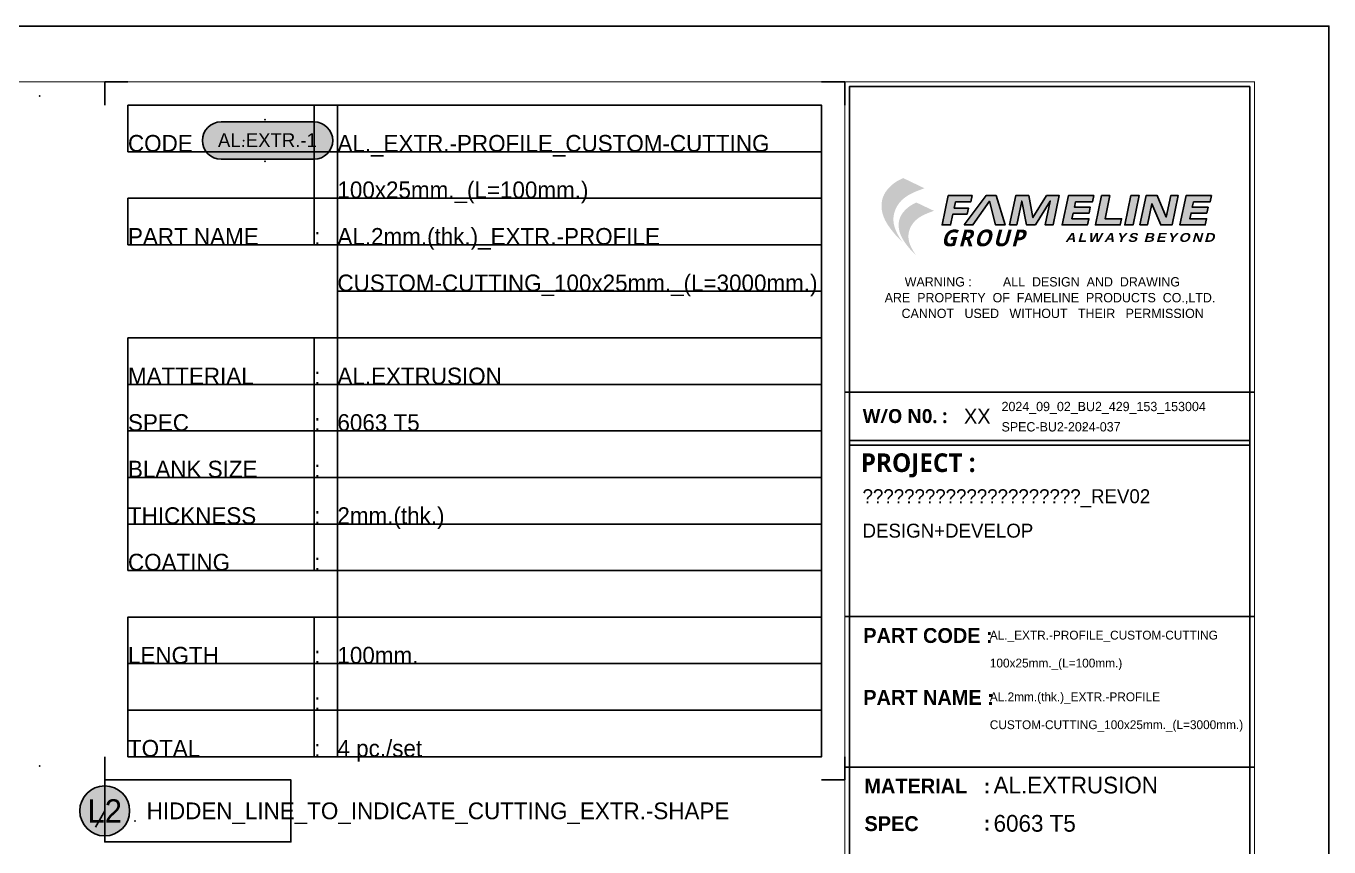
# Model space of a CAD drawing. Header units: millimetres. Extents: x -244126 to 368105, y -173968 to 259060.
# Drawn here: x 4806.6 to 4946.5, y 2979.6 to 3067.8 of the extents above; entities that cross this region are included whole.
import ezdxf
from ezdxf.enums import TextEntityAlignment as Align

# ---------------------------------------------------------------- set-up
doc = ezdxf.new("R2010")
doc.units = ezdxf.units.MM
doc.header["$MEASUREMENT"] = 0
for name, pattern in [('005_GG_TA_LINE', [13.75, 5, -1.25, 1.25, -1.25, 5]), ('BORDER2', [22.225, 6.35, -3.175, 6.35, -3.175, 0, -3.175]), ('HIDDEN', [9.525, 6.35, -3.175]), ('TA_HL_000.60000', [3.9, 2.13, -1.77])]:
    doc.linetypes.add(name, pattern=pattern)
for name, color, linetype in [('000 - H A T C H', 8, 'Continuous'), ('000 - L I N E 0.1', 1, 'Continuous'), ('000 - SYMBOL CON', 1, 'Continuous'), ('000 - T E X T', 4, 'Continuous'), ('000 - TITLEBLOCK', 4, 'Continuous'), ('A04_TUBE SERIES', 7, 'Continuous'), ('T E X T', 4, 'Continuous')]:
    doc.layers.add(name, color=color, linetype=linetype)
doc.styles.add('BROWALLIA', font='BrowalliaUPC.ttf')
doc.styles.add('Cetury Gothic', font='GOTHIC.TTF')
doc.styles.add('MtXpl_BrowalliaUPC', font='BrowalliaUPC.ttf')
doc.styles.add('MtXpl_Century_Gothic', font='GOTHICB.TTF')
doc.styles.add('MtXpl_Malgun_Gothic', font='malgunbd.ttf')
doc.styles.add('TA', font='Cordia New.ttf', dxfattribs={"height": 4.5})

# ---------------------------------------------------------------- blocks, each defined once
blk = doc.blocks.new('A$Cfd196da9')
at = {"color": 0, "linetype": 'ByBlock', "const_width": 0.1}
blk.add_lwpolyline([(-143.5, -98), (96.5, -98), (96.5, 99), (-143.5, 99)], close=True, dxfattribs=at)
blk = doc.blocks.new('NEW LOGO FAMELINE')
h = blk.add_hatch(color=3)
h.dxf.hatch_style = 1
h.set_gradient(color1=(51, 51, 51), color2=(132, 132, 132), tint=1, name='INVHEMISPHERICAL')
edge = h.paths.add_edge_path()
edge.add_spline(control_points=[(167, -151.3), (166.2, -150.2), (164.6, -148), (161.9, -143.2), (159.3, -137.4), (158.4, -130.6), (159.4, -124.4), (161.9, -118.6), (166.8, -112.3), (175.3, -106.8), (182.7, -104.2), (186.7, -102.7)], knot_values=[0, 0, 0, 0, 3.999368, 8.221458, 16.423435, 22.935826, 28.683381, 35.030362, 41.70231, 52.106571, 65.045306, 65.045306, 65.045306, 65.045306], degree=3, periodic=0)
edge.add_line((186.7, -102.7), (167.5, -93.5))
edge.add_spline(control_points=[(167.5, -93.5), (165.3, -94.5), (160.7, -96.8), (154.8, -101.7), (150.3, -107.6), (148, -114.3), (147.8, -121.1), (149.6, -128.8), (153.3, -135.6), (157.9, -141.6), (162.1, -146.7), (165.3, -149.7), (167, -151.3)], knot_values=[0, 0, 0, 0, 7.114643, 15.455222, 22.761373, 29.246418, 36.248595, 42.954952, 52.716962, 59.173886, 65.493194, 72.469008, 72.469008, 72.469008, 72.469008], degree=3, periodic=0)
edge = h.paths.add_edge_path(flags=16)
edge.add_spline(control_points=[(174.4, -106.3), (174.1, -106.2), (172.5, -105.6), (168.6, -105.4), (162.7, -105.8), (156.2, -106.9), (152.6, -109.1), (151, -110.1)], knot_values=[0, 0, 0, 0, 1.056476, 5.025479, 11.599149, 18.811417, 24.352285, 24.352285, 24.352285, 24.352285], degree=3, periodic=0)
edge.add_spline(control_points=[(151, -110.1), (151.1, -109.8), (151.2, -109.5), (151.8, -108.3), (152.4, -107.3), (153.9, -105.1), (154.9, -104), (157.1, -101.7), (158.4, -100.5), (160.4, -99), (161.1, -98.5), (162.6, -97.6), (163.3, -97.1), (164.9, -96.2), (165.8, -95.8), (167, -95.2), (167.2, -95.1), (167.5, -95)], knot_values=[0.636744, 0.636744, 0.636744, 0.636744, 1.528083, 1.528083, 5.150301, 5.150301, 9.845601, 9.845601, 15.15015, 15.15015, 17.802424, 17.802424, 20.454698, 20.454698, 23.491903, 23.491903, 24.373762, 24.373762, 24.373762, 24.373762], degree=3, periodic=0)
edge.add_line((167.5, -95), (183.3, -102.6))
edge.add_spline(control_points=[(183.3, -102.6), (182.4, -102.9), (181.5, -103.2), (178.6, -104.4), (176.5, -105.2), (174.4, -106.3)], knot_values=[3.151221, 3.151221, 3.151221, 3.151221, 5.963358, 5.963358, 12.618488, 12.618488, 12.618488, 12.618488], degree=3, periodic=0)
h = blk.add_hatch(color=253)
h.dxf.hatch_style = 1
edge = h.paths.add_edge_path()
edge.add_spline(control_points=[(167.5, -95), (167.2, -95.1), (167, -95.2), (165.8, -95.8), (164.9, -96.2), (163.3, -97.1), (162.6, -97.6), (161.1, -98.5), (160.4, -99), (158.4, -100.5), (157.1, -101.7), (154.9, -104), (153.9, -105.1), (152.4, -107.3), (151.8, -108.3), (151.2, -109.5), (151.1, -109.8), (151, -110.1)], knot_values=[0.636744, 0.636744, 0.636744, 0.636744, 1.518603, 1.518603, 4.555808, 4.555808, 7.208082, 7.208082, 9.860357, 9.860357, 15.164905, 15.164905, 19.860205, 19.860205, 23.482423, 23.482423, 24.373762, 24.373762, 24.373762, 24.373762], degree=3, periodic=0)
edge.add_spline(control_points=[(151, -110.1), (152.6, -109.1), (156.2, -106.9), (162.7, -105.8), (168.6, -105.4), (172.5, -105.6), (174.1, -106.2), (174.4, -106.3)], knot_values=[0, 0, 0, 0, 5.540868, 12.753135, 19.326806, 23.295809, 24.352285, 24.352285, 24.352285, 24.352285], degree=3, periodic=0)
edge.add_spline(control_points=[(174.4, -106.3), (176.5, -105.2), (178.6, -104.4), (181.5, -103.2), (182.4, -102.9), (183.3, -102.6)], knot_values=[3.151221, 3.151221, 3.151221, 3.151221, 9.806351, 9.806351, 12.618488, 12.618488, 12.618488, 12.618488], degree=3, periodic=0)
edge.add_line((183.3, -102.6), (167.5, -95))
edge = h.paths.add_edge_path()
edge.add_spline(control_points=[(179.5, -116.8), (179.3, -116.9), (179.1, -117), (178.1, -117.4), (177.4, -117.8), (176, -118.5), (175.4, -118.9), (174.3, -119.6), (173.7, -120), (172, -121.3), (171, -122.3), (169.1, -124.2), (168.3, -125.1), (167.1, -126.9), (166.6, -127.7), (166.1, -128.8), (166, -129), (165.9, -129.2)], knot_values=[0.636744, 0.636744, 0.636744, 0.636744, 1.518603, 1.518603, 4.555808, 4.555808, 7.208082, 7.208082, 9.860357, 9.860357, 15.164905, 15.164905, 19.860205, 19.860205, 23.482423, 23.482423, 24.373762, 24.373762, 24.373762, 24.373762], degree=3, periodic=0)
edge.add_spline(control_points=[(165.9, -129.2), (166.3, -129), (166.6, -128.7), (167, -128.5)], knot_values=[0, 0, 0, 0, 1.522018, 1.522018, 1.522018, 1.522018], degree=3, periodic=0)
edge.add_spline(control_points=[(167, -128.5), (167.7, -128.1), (168.5, -127.7), (169.2, -127.3)], knot_values=[1.522018, 1.522018, 1.522018, 1.522018, 4.566053, 4.566053, 4.566053, 4.566053], degree=3, periodic=0)
edge.add_spline(control_points=[(169.2, -127.3), (169.5, -127.2), (170.2, -126.9), (171, -126.6), (171.6, -126.5)], knot_values=[4.566053, 4.566053, 4.566053, 4.566053, 5.540868, 7.610089, 7.610089, 7.610089, 7.610089], degree=3, periodic=0)
edge.add_spline(control_points=[(171.6, -126.5), (172.4, -126.3), (173.2, -126.1), (174, -126)], knot_values=[7.610089, 7.610089, 7.610089, 7.610089, 10.654125, 10.654125, 10.654125, 10.654125], degree=3, periodic=0)
edge.add_spline(control_points=[(174, -126), (174.6, -125.9), (175.8, -125.7), (177.1, -125.6), (177.8, -125.5)], knot_values=[10.654125, 10.654125, 10.654125, 10.654125, 12.753135, 15.220178, 15.220178, 15.220178, 15.220178], degree=3, periodic=0)
edge.add_spline(control_points=[(177.8, -125.5), (178.9, -125.5), (180.1, -125.4), (181.4, -125.4), (181.5, -125.4)], knot_values=[15.220178, 15.220178, 15.220178, 15.220178, 19.326806, 19.786231, 19.786231, 19.786231, 19.786231], degree=3, periodic=0)
edge.add_spline(control_points=[(181.5, -125.4), (182.1, -125.5), (182.8, -125.5), (183.4, -125.6)], knot_values=[19.786231, 19.786231, 19.786231, 19.786231, 22.069258, 22.069258, 22.069258, 22.069258], degree=3, periodic=0)
edge.add_spline(control_points=[(183.4, -125.6), (183.7, -125.6), (184.1, -125.7), (184.5, -125.8), (184.6, -125.9)], knot_values=[22.069258, 22.069258, 22.069258, 22.069258, 23.295809, 23.591276, 23.591276, 23.591276, 23.591276], degree=3, periodic=0)
edge.add_spline(control_points=[(184.6, -125.9), (184.8, -125.9), (185, -126), (185.2, -126.1)], knot_values=[23.591276, 23.591276, 23.591276, 23.591276, 24.352285, 24.352285, 24.352285, 24.352285], degree=3, periodic=0)
edge.add_spline(control_points=[(185.2, -126.1), (186.9, -125.2), (188.6, -124.5), (191, -123.5), (191.8, -123.3), (192.5, -123)], knot_values=[3.151221, 3.151221, 3.151221, 3.151221, 9.806351, 9.806351, 12.618488, 12.618488, 12.618488, 12.618488], degree=3, periodic=0)
edge.add_line((192.5, -123), (179.5, -116.8))
h = blk.add_hatch(color=3)
h.dxf.hatch_style = 1
h.set_gradient(color1=(51, 51, 51), color2=(132, 132, 132), tint=1, name='INVHEMISPHERICAL')
edge = h.paths.add_edge_path()
edge.add_spline(control_points=[(179.1, -163.1), (178.5, -162.2), (177.2, -160.4), (174.9, -156.5), (172.8, -151.7), (172, -146), (172.8, -140.9), (174.9, -136.2), (178.9, -131), (185.9, -126.5), (192, -124.3), (195.3, -123.1)], knot_values=[0, 0, 0, 0, 3.28902, 6.761203, 13.506384, 18.862075, 23.588778, 28.808439, 34.295348, 42.851654, 53.492273, 53.492273, 53.492273, 53.492273], degree=3, periodic=0)
edge.add_line((195.3, -123.1), (179.5, -115.6))
edge.add_spline(control_points=[(179.5, -115.6), (177.7, -116.4), (173.9, -118.3), (169.1, -122.3), (165.3, -127.2), (163.4, -132.7), (163.3, -138.3), (164.8, -144.6), (167.9, -150.2), (171.6, -155.1), (175.1, -159.3), (177.7, -161.8), (179.1, -163.1)], knot_values=[0, 0, 0, 0, 5.850974, 12.71014, 18.718608, 24.051811, 29.810295, 35.325501, 43.35363, 48.663707, 53.86061, 59.597414, 59.597414, 59.597414, 59.597414], degree=3, periodic=0)
edge = h.paths.add_edge_path(flags=16)
edge.add_spline(control_points=[(171.6, -126.5), (171, -126.6), (170.2, -126.9), (169.5, -127.2), (169.2, -127.3)], knot_values=[4.566053, 4.566053, 4.566053, 4.566053, 6.635274, 7.610089, 7.610089, 7.610089, 7.610089], degree=3, periodic=0)
edge.add_spline(control_points=[(169.2, -127.3), (168.5, -127.7), (167.7, -128.1), (167, -128.5)], knot_values=[1.522018, 1.522018, 1.522018, 1.522018, 4.566053, 4.566053, 4.566053, 4.566053], degree=3, periodic=0)
edge.add_spline(control_points=[(167, -128.5), (166.6, -128.7), (166.3, -129), (165.9, -129.2)], knot_values=[0, 0, 0, 0, 1.522018, 1.522018, 1.522018, 1.522018], degree=3, periodic=0)
edge.add_spline(control_points=[(165.9, -129.2), (166, -129), (166.1, -128.8), (166.6, -127.7), (167.1, -126.9), (168.3, -125.1), (169.1, -124.2), (171, -122.3), (172, -121.3), (173.7, -120), (174.3, -119.6), (175.4, -118.9), (176, -118.5), (177.4, -117.8), (178.1, -117.4), (179.1, -117), (179.3, -116.9), (179.5, -116.8)], knot_values=[0.636744, 0.636744, 0.636744, 0.636744, 1.528083, 1.528083, 5.150301, 5.150301, 9.845601, 9.845601, 15.15015, 15.15015, 17.802424, 17.802424, 20.454698, 20.454698, 23.491903, 23.491903, 24.373762, 24.373762, 24.373762, 24.373762], degree=3, periodic=0)
edge.add_line((179.5, -116.8), (192.5, -123))
edge.add_spline(control_points=[(192.5, -123), (191.8, -123.3), (191, -123.5), (188.6, -124.5), (186.9, -125.2), (185.2, -126.1)], knot_values=[3.151221, 3.151221, 3.151221, 3.151221, 5.963358, 5.963358, 12.618488, 12.618488, 12.618488, 12.618488], degree=3, periodic=0)
edge.add_spline(control_points=[(185.2, -126.1), (185, -126), (184.8, -125.9), (184.6, -125.9)], knot_values=[23.591276, 23.591276, 23.591276, 23.591276, 24.352285, 24.352285, 24.352285, 24.352285], degree=3, periodic=0)
edge.add_spline(control_points=[(184.6, -125.9), (184.5, -125.8), (184.1, -125.7), (183.7, -125.6), (183.4, -125.6)], knot_values=[22.069258, 22.069258, 22.069258, 22.069258, 22.364725, 23.591276, 23.591276, 23.591276, 23.591276], degree=3, periodic=0)
edge.add_spline(control_points=[(183.4, -125.6), (182.8, -125.5), (182.1, -125.5), (181.5, -125.4)], knot_values=[19.786231, 19.786231, 19.786231, 19.786231, 22.069258, 22.069258, 22.069258, 22.069258], degree=3, periodic=0)
edge.add_spline(control_points=[(181.5, -125.4), (181.4, -125.4), (180.1, -125.4), (178.9, -125.5), (177.8, -125.5)], knot_values=[15.220178, 15.220178, 15.220178, 15.220178, 15.679604, 19.786231, 19.786231, 19.786231, 19.786231], degree=3, periodic=0)
edge.add_spline(control_points=[(177.8, -125.5), (177.1, -125.6), (175.8, -125.7), (174.6, -125.9), (174, -126)], knot_values=[10.654125, 10.654125, 10.654125, 10.654125, 13.121167, 15.220178, 15.220178, 15.220178, 15.220178], degree=3, periodic=0)
edge.add_spline(control_points=[(174, -126), (173.2, -126.1), (172.4, -126.3), (171.6, -126.5)], knot_values=[7.610089, 7.610089, 7.610089, 7.610089, 10.654125, 10.654125, 10.654125, 10.654125], degree=3, periodic=0)
blk = doc.blocks.new('*U1672')
h = blk.add_hatch(color=3)
h.dxf.hatch_style = 1
h.paths.add_polyline_path([(255.44, 188.63), (256.36, 188.63), (256.61, 189.8), (258.13, 189.8), (258.27, 190.45), (256.75, 190.45), (256.89, 191.11), (258.53, 191.11), (258.67, 191.78), (256.11, 191.78)])
h.paths.add_polyline_path([(257.82, 188.63), (258.75, 188.63), (260.53, 191.17), (261.19, 188.63), (262.22, 188.63), (261.25, 191.78), (260.17, 191.78)])
h.paths.add_polyline_path([(264.01, 191.2), (264.53, 188.63), (265.47, 188.63), (267.07, 191.19), (266.52, 188.63), (267.37, 188.63), (268.04, 191.78), (266.67, 191.78), (265.2, 189.42), (264.75, 191.78), (263.36, 191.78), (262.69, 188.63), (263.46, 188.63)])
h.paths.add_polyline_path([(268.34, 188.63), (271.06, 188.63), (271.21, 189.29), (269.4, 189.29), (269.54, 189.91), (271.23, 189.91), (271.36, 190.53), (269.67, 190.53), (269.79, 191.11), (271.59, 191.11), (271.73, 191.78), (269.01, 191.78)])
h.paths.add_polyline_path([(271.91, 188.63), (274.59, 188.63), (274.73, 189.29), (272.95, 189.29), (273.48, 191.78), (272.58, 191.78)])
h.paths.add_polyline_path([(275.06, 188.63), (275.96, 188.63), (276.63, 191.78), (275.73, 191.78)])
h.paths.add_polyline_path([(276.69, 188.63), (277.5, 188.63), (277.99, 190.9), (278.94, 188.63), (280.15, 188.63), (280.82, 191.78), (280.01, 191.78), (279.52, 189.47), (278.55, 191.78), (277.36, 191.78)])
h.paths.add_polyline_path([(280.99, 188.63), (283.71, 188.63), (283.86, 189.29), (282.05, 189.29), (282.19, 189.91), (283.88, 189.91), (284.01, 190.53), (282.32, 190.53), (282.44, 191.11), (284.24, 191.11), (284.38, 191.78), (281.66, 191.78)])
at = {"color": 3, "linetype": 'Continuous'}
for p, q in [((245, 170.65), (289, 170.65)), ((245, 146.57), (289, 146.57)), ((289, 130.36), (245, 130.36)), ((289, 130.36), (245, 130.36))]:
    blk.add_line(p, q, dxfattribs=at)
at = {"color": 3}
for points in [[(258.67, 191.78), (256.11, 191.78), (255.44, 188.63), (256.36, 188.63), (256.61, 189.8), (258.13, 189.8), (258.27, 190.45), (256.75, 190.45), (256.89, 191.11), (258.53, 191.11), (258.67, 191.78)], [(257.82, 188.63), (260.17, 191.78), (261.25, 191.78), (262.22, 188.63), (261.19, 188.63), (260.53, 191.17), (258.75, 188.63), (257.82, 188.63)], [(262.69, 188.63), (263.46, 188.63), (264.01, 191.2), (264.53, 188.63), (265.47, 188.63), (267.07, 191.19), (266.52, 188.63), (267.37, 188.63), (268.04, 191.78), (266.67, 191.78), (265.2, 189.42), (264.75, 191.78), (263.36, 191.78), (262.69, 188.63)], [(273.48, 191.78), (272.58, 191.78), (271.91, 188.63), (274.59, 188.63), (274.73, 189.29), (272.95, 189.29), (273.48, 191.78)], [(275.73, 191.78), (276.63, 191.78), (275.96, 188.63), (275.06, 188.63), (275.73, 191.78)], [(276.69, 188.63), (277.5, 188.63), (277.99, 190.9), (278.94, 188.63), (280.15, 188.63), (280.82, 191.78), (280.01, 191.78), (279.52, 189.47), (278.55, 191.78), (277.36, 191.78), (276.69, 188.63)]]:
    blk.add_lwpolyline(points, dxfattribs=at)
for points in [[(269.79, 191.11), (271.59, 191.11), (271.73, 191.78), (269.01, 191.78), (268.34, 188.63), (271.06, 188.63), (271.21, 189.29), (269.4, 189.29), (269.54, 189.91), (271.23, 189.91), (271.36, 190.53), (269.67, 190.53)], [(282.44, 191.11), (284.24, 191.11), (284.38, 191.78), (281.66, 191.78), (280.99, 188.63), (283.71, 188.63), (283.86, 189.29), (282.05, 189.29), (282.19, 189.91), (283.88, 189.91), (284.01, 190.53), (282.32, 190.53)]]:
    blk.add_lwpolyline(points, close=True, dxfattribs=at)
at = {"color": 3, "linetype": 'Continuous'}
blk.add_lwpolyline([(288.5, 165.48), (288.5, 164.98), (245.5, 164.98), (245.5, 165.48)], close=True, dxfattribs=at)
for p in [(158.5, 202.5), (270.65, 168.8), (270.65, 166.94), (158.5, 130.5)]:
    blk.add_point(p)
at = {"layer": '000 - L I N E 0.1', "color": 21, "linetype": 'Continuous'}
blk.add_lwpolyline([(289.88, 210), (297, 210), (297, 202.88)], dxfattribs=at)
at = {"layer": '000 - T E X T', "color": 3, "const_width": 0.1}
blk.add_lwpolyline([(289, 7), (245, 7), (245, 204), (289, 204)], close=True, dxfattribs=at)
at = {"layer": '000 - T E X T', "color": 3}
blk.add_lwpolyline([(288.5, 7.5), (245.5, 7.5), (245.5, 203.5), (288.5, 203.5)], close=True, dxfattribs=at)
at = {"layer": '000 - TITLEBLOCK', "color": 250}
blk.add_lwpolyline([(0, 0), (297, 0), (297, 210), (0, 210)], close=True, dxfattribs=at)
at = {"color": 3, "xscale": 0.1189557145183746, "yscale": 0.1189557145183746, "zscale": 0.1189557145183746}
blk.add_blockref('NEW LOGO FAMELINE', (231.34, 204.79), dxfattribs=at)
at = {"layer": '000 - T E X T', "color": 3}
blk.add_blockref('A$Cfd196da9', (148.5, 105), dxfattribs=at)
at = {"color": 2, "attachment_point": 1, "style": 'Cetury Gothic'}
for s, width, insert, char_height in [('{\\f@Meiryo UI|b1|i1|c0|p34;\\T1.1;GROUP}', 11.2596, (255.32, 188.13), 1.7843), ('{\\fArial Black|b0|i1|c0|p34;\\T1.2;ALWAYS BEYOND}', 18.2535, (268.68, 187.76), 0.9516)]:
    blk.add_mtext_dynamic_manual_height_columns(s, width=width, gutter_width=2.97, heights=[0], dxfattribs=dict(at, insert=insert, char_height=char_height))
at = {"color": 4, "style": 'TA'}
blk.add_attdef('PAPER_SIZE', text='', height=1.25, dxfattribs=at).set_placement((284.3, 4.99), align=Align.MIDDLE_RIGHT)
blk.add_attdef('SCALE_SIZE', text='', height=1.25, dxfattribs=at).set_placement((286.76, 5.01), align=Align.MIDDLE_LEFT)
at = {"layer": '000 - T E X T', "color": 250, "style": 'TA'}
for tag, height, p in [('SUPERLINK', 1, (8.63, 207.88)), ('NAMEFILE', 1, (8.63, 205.88)), ('SC', 20, (1.68, 187.61))]:
    blk.add_attdef(tag, text='', height=height, dxfattribs=at).set_placement(p, align=Align.MIDDLE_LEFT)
at = {"layer": '000 - T E X T', "color": 4, "style": 'TA'}
for tag, height, p in [('NAME_JOB_1', 1, (261.83, 169.13)), ('NAME_JOB_2', 1, (261.83, 166.94)), ('NAME_PROJECT_1', 1.5, (246.9, 159.48)), ('NAME_PROJECT_2', 1.5, (246.9, 155.78)), ('NAME_PROJECT_3', 1.5, (246.9, 152.08)), ('CODE_VALUE_1', 0.95, (260.57, 144.56)), ('CODE_VALUE_2', 0.95, (260.57, 141.56)), ('PART_NAME_VALUE_1', 0.95, (260.57, 137.94)), ('PART_NAME_VALUE_2', 0.95, (260.57, 134.94)), ('PART_NAME_VALUE_3', 0.95, (260.57, 131.94)), ('MATTERIAL_VALUE_1', 1.8, (260.98, 128.45)), ('SPEC_VALUE', 1.8, (260.98, 124.34)), ('THICKNESS_VALUE', 1.8, (260.98, 120.26)), ('COATING_VALUE_1', 1.8, (260.98, 116.25)), ('COATING_VALUE_2', 1.8, (260.98, 112.24)), ('NAME_TITLE_1', 1.2, (247.25, 38.81)), ('NAME_TITLE_2', 1.2, (247.25, 35.48)), ('NAME_TITLE_3', 1.2, (247.25, 32.15)), ('DRAWING_NO1', 1.2, (247.31, 16.46)), ('DRAWING_NO2', 1.2, (247.31, 12.46))]:
    blk.add_attdef(tag, text='', height=height, dxfattribs=at).set_placement(p, align=Align.MIDDLE_LEFT)
for tag, p in [('NAME_DAFT', (276.71, 68.11)), ('NAME_CHECKED', (276.71, 61.3)), ('NAME_DESIGNER', (276.71, 54.61)), ('NAME_DESIGN_MGR', (276.71, 47.56))]:
    blk.add_attdef(tag, text='', height=1.8, dxfattribs=at).set_placement(p, align=Align.MIDDLE_CENTER)
for tag, p, height in [('REV', (276.76, 25.12), 1.88), ('NAME_REMARK', (27.64, 8.65), 2)]:
    blk.add_attdef(tag, p, '', height=height, dxfattribs=at)
at = {"layer": '000 - T E X T', "color": 4, "style": 'Cetury Gothic'}
for tag, p in [('SHEET_NO.', (280.79, 17)), ('TOTAL_SHEET_NO.', (280.48, 8.82))]:
    blk.add_attdef(tag, text='', height=1.8, dxfattribs=at).set_placement(p, align=Align.CENTER)
at = {"layer": 'T E X T', "color": 4, "linetype": '005_GG_TA_LINE'}
for s, height, style, p in [(' WARNING :         ALL  DESIGN  AND  DRAWING', 1, 'Cetury Gothic', (251.06, 182.02)), ('ARE  PROPERTY  OF  FAMELINE  PRODUCTS  CO.,LTD.', 1, 'Cetury Gothic', (249.28, 180.32)), (' CANNOT   USED   WITHOUT   THEIR   PERMISSION', 1, 'Cetury Gothic', (250.72, 178.63)), ('W/O N0. :', 1.5, 'MtXpl_Malgun_Gothic', (246.93, 167.35)), ('XX', 1.6, 'Cetury Gothic', (257.8, 167.28)), ('PROJECT :', 2, 'MtXpl_Malgun_Gothic', (246.71, 162.09)), ('PART CODE :', 1.6, 'MtXpl_Century_Gothic', (246.98, 143.72)), ('PART NAME :', 1.6, 'MtXpl_Century_Gothic', (246.98, 137.07)), ('MATERIAL', 1.6, 'MtXpl_Century_Gothic', (247.1, 127.55)), (':', 1.6, 'MtXpl_Century_Gothic', (259.91, 127.55)), ('SPEC', 1.6, 'MtXpl_Century_Gothic', (247.11, 123.51)), (':', 1.6, 'MtXpl_Century_Gothic', (259.91, 123.55))]:
    blk.add_text(s, height=height, dxfattribs=dict(at, style=style)).set_placement(p)
blk = doc.blocks.new('A$C829836ee')
for p in [(0, 3), (0, -3)]:
    blk.add_point(p)
blk = doc.blocks.new('*U4977')
at = {"layer": '000 - H A T C H'}
h = blk.add_hatch(color=250, dxfattribs=at)
h.dxf.hatch_style = 1
edge = h.paths.add_edge_path()
edge.add_arc((10, -3.8), 2, 90, 270, ccw=False)
edge.add_line((10, -1.8), (20, -1.8))
edge.add_arc((20, -3.8), 2, -90, 90, ccw=False)
edge.add_line((20, -5.8), (10, -5.8))
at = {"layer": '000 - SYMBOL CON', "color": 2}
blk.add_lwpolyline([(10, -5.8, -1), (10, -1.8), (20, -1.8, -1), (20, -5.8)], format="xyb", close=True, dxfattribs=at)
at = {"layer": 'A04_TUBE SERIES', "color": 3}
blk.add_point((12.41, -3.8), dxfattribs=at)
at = {"layer": 'Defpoints', "color": 250}
for points in [[(0, 2.5), (-2.5, 2.5), (-2.5, 0)], [(77, 0), (77, 2.5), (74.5, 2.5)], [(-2.5, -70), (-2.5, -72.5), (0, -72.5)], [(74.5, -72.5), (77, -72.5), (77, -70)]]:
    blk.add_lwpolyline(points, dxfattribs=at)
for points in [[(0, -5), (20, -5), (20, 0), (0, 0)], [(20, 0), (22.5, 0), (22.5, -5), (20, -5)], [(22.5, -5), (74.5, -5), (74.5, 0), (22.5, 0)], [(20, -5), (22.5, -5), (22.5, -10), (20, -10)], [(22.5, -10), (74.5, -10), (74.5, -5), (22.5, -5)], [(0, -15), (20, -15), (20, -10), (0, -10)], [(20, -10), (22.5, -10), (22.5, -15), (20, -15)], [(22.5, -15), (74.5, -15), (74.5, -10), (22.5, -10)], [(22.5, -20), (74.5, -20), (74.5, -15), (22.5, -15)], [(22.5, -25), (74.5, -25), (74.5, -20), (22.5, -20)], [(0, -30), (20, -30), (20, -25), (0, -25)], [(20, -25), (22.5, -25), (22.5, -30), (20, -30)], [(22.5, -30), (74.5, -30), (74.5, -25), (22.5, -25)], [(0, -35), (20, -35), (20, -30), (0, -30)], [(20, -30), (22.5, -30), (22.5, -35), (20, -35)], [(22.5, -35), (74.5, -35), (74.5, -30), (22.5, -30)], [(0, -40), (20, -40), (20, -35), (0, -35)], [(20, -35), (22.5, -35), (22.5, -40), (20, -40)], [(22.5, -40), (74.5, -40), (74.5, -35), (22.5, -35)], [(0, -45), (20, -45), (20, -40), (0, -40)], [(20, -40), (22.5, -40), (22.5, -45), (20, -45)], [(22.5, -45), (74.5, -45), (74.5, -40), (22.5, -40)], [(0, -50), (20, -50), (20, -45), (0, -45)], [(20, -45), (22.5, -45), (22.5, -50), (20, -50)], [(22.5, -50), (74.5, -50), (74.5, -45), (22.5, -45)], [(22.5, -55), (74.5, -55), (74.5, -50), (22.5, -50)], [(0, -60), (20, -60), (20, -55), (0, -55)], [(20, -55), (22.5, -55), (22.5, -60), (20, -60)], [(22.5, -60), (74.5, -60), (74.5, -55), (22.5, -55)], [(0, -65), (20, -65), (20, -60), (0, -60)], [(20, -60), (22.5, -60), (22.5, -65), (20, -65)], [(22.5, -65), (74.5, -65), (74.5, -60), (22.5, -60)], [(0, -70), (20, -70), (20, -65), (0, -65)], [(20, -65), (22.5, -65), (22.5, -70), (20, -70)], [(22.5, -70), (74.5, -70), (74.5, -65), (22.5, -65)]]:
    blk.add_lwpolyline(points, close=True, dxfattribs=at)
at = {"xscale": 0.7454636594928784, "yscale": 0.7454636594928784, "zscale": 0.7454636594928784}
blk.add_blockref('A$C829836ee', (14.71, -3.8), dxfattribs=at)
at = {"layer": '000 - T E X T', "linetype": 'BORDER2', "style": 'TA'}
for s, p in [('CODE', (0, -5)), ('PART NAME', (0, -15)), (':', (20, -15)), ('MATTERIAL', (0, -30)), (':', (20, -30)), ('SPEC', (0, -35)), (':', (20, -35)), ('BLANK SIZE', (0, -40)), (':', (20, -40)), ('THICKNESS', (0, -45)), (':', (20, -45)), ('COATING', (0, -50)), (':', (20, -50)), ('LENGTH', (0, -60)), (':', (20, -60)), (':', (20, -65)), ('TOTAL', (0, -70)), (':', (20, -70))]:
    blk.add_text(s, height=1.8, dxfattribs=at).set_placement(p)
at = {"layer": '000 - T E X T', "style": 'TA', "flags": 1}
blk.add_attdef('BLK_NAME', (1.99, 0.93), '', height=1.8, dxfattribs=at)
at = {"layer": '000 - T E X T', "style": 'MtXpl_BrowalliaUPC'}
blk.add_attdef('NO.CODE', text='', height=1.49, dxfattribs=at).set_placement((14.98, -3.76), align=Align.MIDDLE_CENTER)
at = {"layer": '000 - T E X T', "style": 'TA'}
for tag, p in [('CODE_VALUE_1', (22.5, -5)), ('CODE_VALUE_2', (22.5, -10)), ('PART_NAME_VALUE_1', (22.5, -15)), ('PART_NAME_VALUE_2', (22.5, -20)), ('PART_NAME_VALUE_3', (22.5, -25)), ('MATTERIAL_VALUE_1', (22.5, -30)), ('SPEC_VALUE', (22.5, -35)), ('BLANK_SIZE_VALUE', (22.5, -40)), ('THICKNESS_VALUE', (22.5, -45)), ('COATING_VALUE_1', (22.5, -50)), ('COATING_VALUE_2', (22.5, -55)), ('LENGTH_VALUE_1', (22.5, -60)), ('LENGTH_VALUE_2', (22.5, -65)), ('TOTAL_VALUE', (22.5, -70))]:
    blk.add_attdef(tag, p, '', height=1.8, dxfattribs=at)
blk = doc.blocks.new('000 - ARROW FOR SYMBOL')
at = {"layer": '000 - SYMBOL CON', "color": 0, "linetype": 'HIDDEN'}
blk.add_solid([(1.29, 1.57), (0, 0), (0.71, 1.9)], dxfattribs=at)
blk = doc.blocks.new('*U188')
h = blk.add_hatch(color=250)
h.dxf.hatch_style = 1
edge = h.paths.add_edge_path()
edge.add_arc((0, 0), 2.68, 0, 360)
for p in [(0, 0), (3.26, -1.08)]:
    blk.add_point(p)
at = {"layer": '000 - SYMBOL CON', "color": 0, "linetype": 'ByBlock'}
blk.add_lwpolyline([(0, 0), (0, 0), (-1, -1.73)], dxfattribs=at)
blk.add_lwpolyline([(0, 0), (0, 0), (-1, -1.73)], dxfattribs=at)
at = {"layer": '000 - SYMBOL CON', "color": 2}
blk.add_circle((0, 0), 2.68, dxfattribs=at)
at = {"layer": 'Defpoints', "color": 250}
blk.add_line((0, -2.68), (0, 2.68), dxfattribs=at)
blk.add_lwpolyline([(0, 3.33), (20, 3.33), (20, -3.33), (0, -3.33)], close=True, dxfattribs=at)
at = {"layer": '000 - SYMBOL CON', "color": 0}
blk.add_blockref('000 - ARROW FOR SYMBOL', (-1, -1.73), dxfattribs=at)
blk.add_blockref('000 - ARROW FOR SYMBOL', (-1, -1.73), dxfattribs=at)
at = {"layer": '000 - T E X T', "style": 'BROWALLIA'}
blk.add_attdef('NO.CODE', text='', height=2.5, dxfattribs=at).set_placement((0, 0), align=Align.MIDDLE_CENTER)
at = {"layer": '000 - T E X T', "style": 'TA'}
blk.add_attdef('NAME1', (4.5, -0.89), '', height=1.8, dxfattribs=at)

msp = doc.modelspace()

# ---------------------------------------------------------------- block references
ref = msp.add_blockref('*U1672', (4649.52548, 2857.78308))
ref.add_attrib('NAME_JOB_1', '2024_09_02_BU2_429_153_153004', dxfattribs={"layer": '000 - T E X T', "color": 4, "height": 1, "style": 'TA'}).set_placement((4911.35799, 3026.9081), align=Align.MIDDLE_LEFT)
ref.add_attrib('NAME_JOB_2', 'SPEC-BU2-2024-037', dxfattribs={"layer": '000 - T E X T', "color": 4, "height": 1, "style": 'TA'}).set_placement((4911.35799, 3024.72645), align=Align.MIDDLE_LEFT)
ref.add_attrib('NAME_PROJECT_1', 'สวนสัตว์แห่งใหม่ย่านคลองหก_REV02', dxfattribs={"layer": '000 - T E X T', "color": 4, "height": 1.5, "style": 'TA'}).set_placement((4896.42876, 3017.26761), align=Align.MIDDLE_LEFT)
ref.add_attrib('NAME_PROJECT_2', 'DESIGN+DEVELOP', dxfattribs={"layer": '000 - T E X T', "color": 4, "height": 1.5, "style": 'TA'}).set_placement((4896.42876, 3013.56761), align=Align.MIDDLE_LEFT)
ref.add_attrib('CODE_VALUE_1', 'AL._EXTR.-PROFILE_CUSTOM-CUTTING', dxfattribs={"layer": '000 - T E X T', "color": 4, "height": 0.95, "style": 'TA'}).set_placement((4910.09974, 3002.34407), align=Align.MIDDLE_LEFT)
ref.add_attrib('CODE_VALUE_2', '100x25mm._(L=100mm.)', dxfattribs={"layer": '000 - T E X T', "color": 4, "height": 0.95, "style": 'TA'}).set_placement((4910.09974, 2999.34407), align=Align.MIDDLE_LEFT)
ref.add_attrib('PART_NAME_VALUE_1', 'AL.2mm.(thk.)_EXTR.-PROFILE', dxfattribs={"layer": '000 - T E X T', "color": 4, "height": 0.95, "style": 'TA'}).set_placement((4910.09974, 2995.72025), align=Align.MIDDLE_LEFT)
ref.add_attrib('PART_NAME_VALUE_2', 'CUSTOM-CUTTING_100x25mm._(L=3000mm.)', dxfattribs={"layer": '000 - T E X T', "color": 4, "height": 0.95, "style": 'TA'}).set_placement((4910.09974, 2992.72025), align=Align.MIDDLE_LEFT)
ref.add_attrib('MATTERIAL_VALUE_1', 'AL.EXTRUSION', dxfattribs={"layer": '000 - T E X T', "color": 4, "height": 1.8, "style": 'TA'}).set_placement((4910.50391, 2986.23482), align=Align.MIDDLE_LEFT)
ref.add_attrib('SPEC_VALUE', '6063 T5', dxfattribs={"layer": '000 - T E X T', "color": 4, "height": 1.8, "style": 'TA'}).set_placement((4910.50391, 2982.12513), align=Align.MIDDLE_LEFT)
at = {"layer": '000 - T E X T'}
msp.add_blockref('*U4977', (4817.52548, 3059.28308), dxfattribs=at).add_auto_attribs({'NO.CODE': 'AL.EXTR.-1', 'CODE_VALUE_1': 'AL._EXTR.-PROFILE_CUSTOM-CUTTING', 'CODE_VALUE_2': '100x25mm._(L=100mm.)', 'PART_NAME_VALUE_1': 'AL.2mm.(thk.)_EXTR.-PROFILE', 'PART_NAME_VALUE_2': 'CUSTOM-CUTTING_100x25mm._(L=3000mm.)', 'MATTERIAL_VALUE_1': 'AL.EXTRUSION', 'SPEC_VALUE': '6063 T5', 'THICKNESS_VALUE': '2mm.(thk.)', 'LENGTH_VALUE_1': '100mm.', 'TOTAL_VALUE': '4 pc./set'})
at = {"layer": '000 - T E X T', "color": 2, "linetype": 'TA_HL_000.60000', "ltscale": 2.5}
msp.add_blockref('*U188', (4815.02548, 2983.45746), dxfattribs=at).add_auto_attribs({'NAME1': 'HIDDEN_LINE_TO_INDICATE_CUTTING_EXTR.-SHAPE', 'NO.CODE': 'L2'})

doc.saveas('drawing.dxf')
